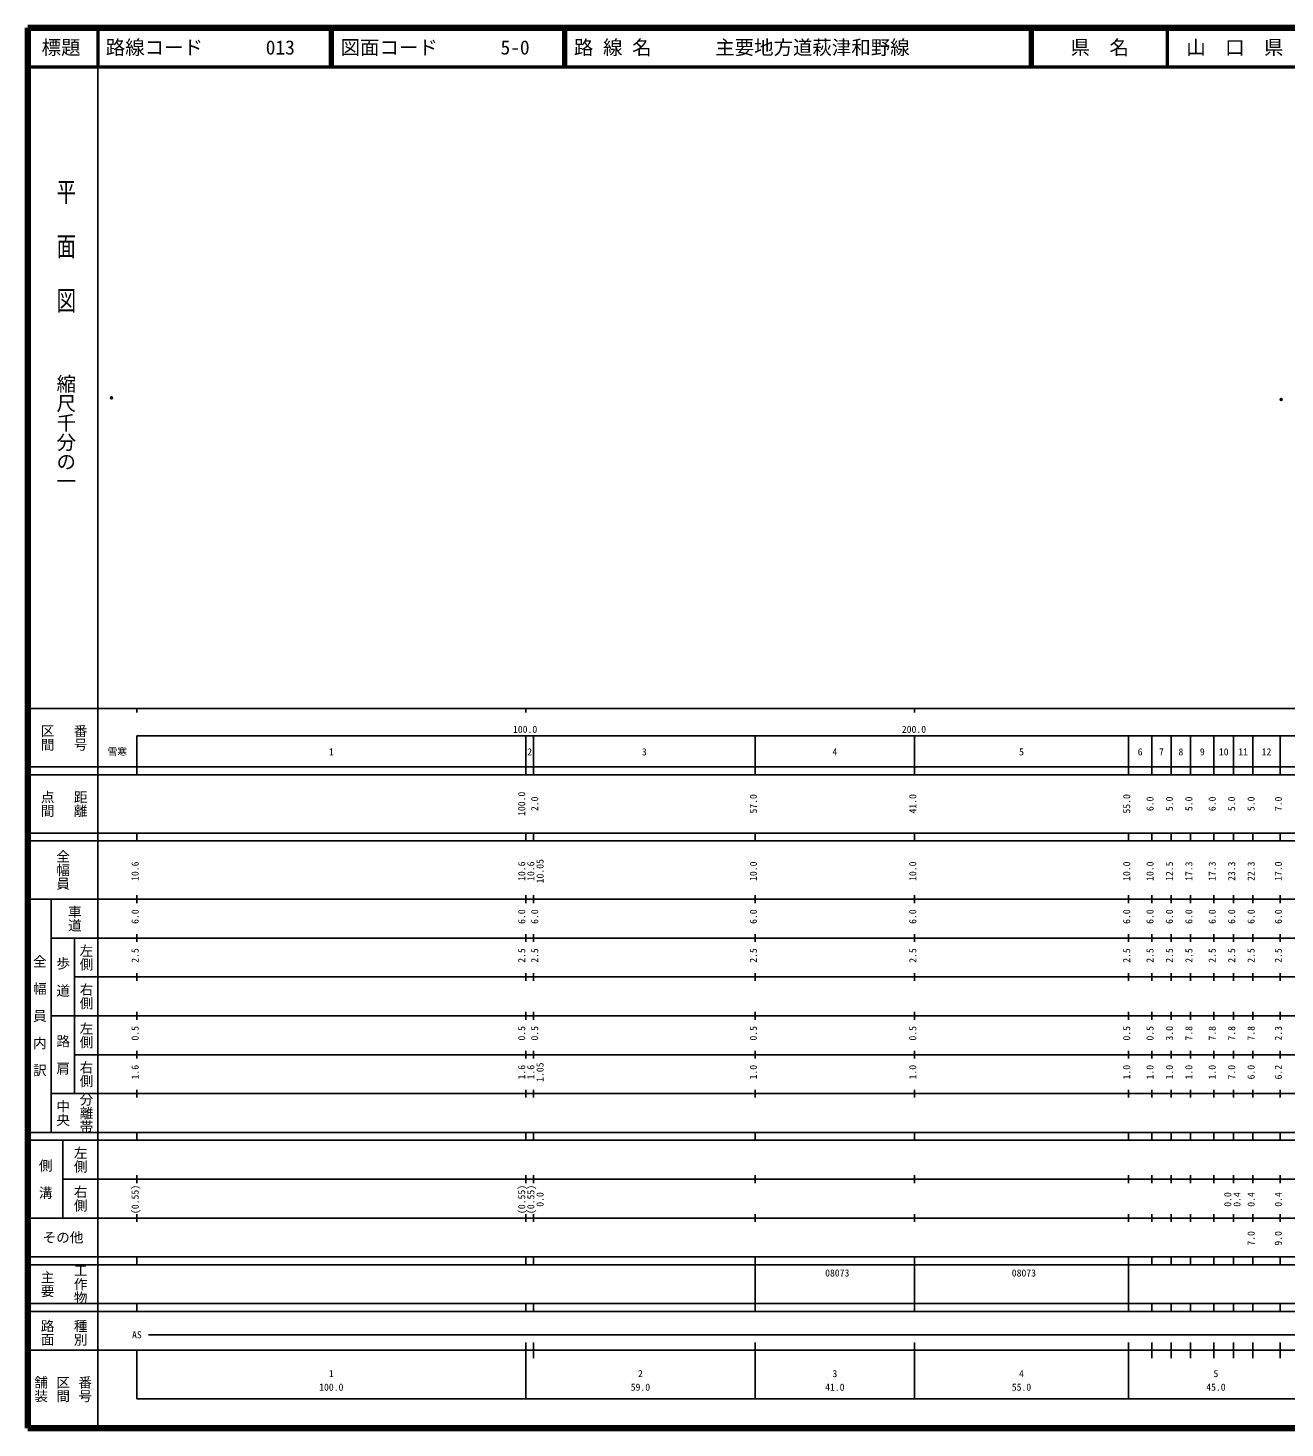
# Model space of a CAD drawing. Units: millimetres on the paper. Extents: x 40 to 680, y 20 to 380.
# Drawn here: x 40 to 363.3, y 20 to 380 of the extents above; entities that cross this region are included whole.
import ezdxf
from ezdxf.enums import TextEntityAlignment as Align

# ---------------------------------------------------------------- set-up
doc = ezdxf.new("R2010")
doc.units = ezdxf.units.MM
doc.header["$PDMODE"] = 32
doc.header["$PDSIZE"] = 0.5
doc.layers.add('M-OTRS', color=6, linetype='Continuous')
doc.layers.add('M-TTL-TXT', color=7, linetype='Continuous')
for name, color, linetype, lineweight in [('M-TTL', 2, 'Continuous', 140), ('M-TTL-BAND', 7, 'Continuous', 25), ('M-TTL-LINE', 7, 'Continuous', 50)]:
    doc.layers.add(name, color=color, linetype=linetype, lineweight=lineweight)
doc.styles.add('@ＭＳ ゴシック', font='')
doc.styles.add('ＭＳ ゴシック', font='')
doc.styles.get('@ＭＳ ゴシック').set_extended_font_data('@MS Gothic')
doc.styles.get('ＭＳ ゴシック').set_extended_font_data('MS Gothic')

msp = doc.modelspace()

# ---------------------------------------------------------------- linework, layer by layer
at = {"layer": 'M-OTRS'}
for p in [(61.51, 284.932), (362.276, 284.485)]:
    msp.add_point(p, dxfattribs=at)
at = {"layer": 'M-TTL'}
for p, q in [((40, 380), (40, 20)), ((680, 380), (40, 380)), ((40, 20), (680, 20))]:
    msp.add_line(p, q, dxfattribs=at)
at = {"layer": 'M-TTL-BAND'}
for p, q in [((58, 370), (58, 20)), ((40, 205), (579, 205)), ((68, 205), (68, 204)), ((168, 205), (168, 204)), ((268, 205), (268, 204)), ((68, 198), (579, 198)), ((68, 198), (68, 188)), ((168, 188), (168, 198)), ((170, 188), (170, 198)), ((227, 188), (227, 198)), ((268, 188), (268, 198)), ((323, 188), (323, 198)), ((329, 188), (329, 198)), ((334, 188), (334, 198)), ((339, 188), (339, 198)), ((345, 188), (345, 198)), ((350, 188), (350, 198)), ((355, 188), (355, 198)), ((362, 188), (362, 198)), ((40, 190), (579, 190)), ((40, 188), (579, 188)), ((40, 173), (579, 173)), ((68, 171), (68, 173)), ((168, 171), (168, 173)), ((170, 171), (170, 173)), ((227, 171), (227, 173)), ((268, 171), (268, 173)), ((323, 171), (323, 173)), ((329, 171), (329, 173)), ((334, 171), (334, 173)), ((339, 171), (339, 173)), ((345, 171), (345, 173)), ((350, 171), (350, 173)), ((355, 171), (355, 173)), ((362, 171), (362, 173)), ((40, 171), (579, 171)), ((40, 156), (579, 156)), ((46, 96), (46, 156)), ((68, 155), (68, 157)), ((168, 155), (168, 157)), ((170, 155), (170, 157)), ((227, 155), (227, 157)), ((268, 155), (268, 157)), ((323, 155), (323, 157)), ((329, 155), (329, 157)), ((334, 155), (334, 157)), ((339, 155), (339, 157)), ((345, 155), (345, 157)), ((350, 155), (350, 157)), ((355, 155), (355, 157)), ((362, 155), (362, 157)), ((46, 146), (579, 146)), ((52, 146), (52, 106)), ((68, 145), (68, 147)), ((168, 145), (168, 147)), ((170, 145), (170, 147)), ((227, 145), (227, 147)), ((268, 145), (268, 147)), ((323, 145), (323, 147)), ((329, 145), (329, 147)), ((334, 145), (334, 147)), ((339, 145), (339, 147)), ((345, 145), (345, 147)), ((350, 145), (350, 147)), ((355, 145), (355, 147)), ((362, 145), (362, 147)), ((68, 135), (68, 137)), ((168, 135), (168, 137)), ((170, 135), (170, 137)), ((227, 135), (227, 137)), ((268, 135), (268, 137)), ((323, 135), (323, 137)), ((329, 135), (329, 137)), ((334, 135), (334, 137)), ((339, 135), (339, 137)), ((345, 135), (345, 137)), ((350, 135), (350, 137)), ((355, 135), (355, 137)), ((362, 135), (362, 137)), ((52, 136), (579, 136)), ((46, 126), (579, 126)), ((68, 125), (68, 127)), ((168, 125), (168, 127)), ((170, 125), (170, 127)), ((227, 125), (227, 127)), ((268, 125), (268, 127)), ((323, 125), (323, 127)), ((329, 125), (329, 127)), ((334, 125), (334, 127)), ((339, 125), (339, 127)), ((345, 125), (345, 127)), ((350, 125), (350, 127)), ((355, 125), (355, 127)), ((362, 125), (362, 127)), ((52, 116), (579, 116)), ((68, 115), (68, 117)), ((168, 115), (168, 117)), ((170, 115), (170, 117)), ((227, 115), (227, 117)), ((268, 115), (268, 117)), ((323, 115), (323, 117)), ((329, 115), (329, 117)), ((334, 115), (334, 117)), ((339, 115), (339, 117)), ((345, 115), (345, 117)), ((350, 115), (350, 117)), ((355, 115), (355, 117)), ((362, 115), (362, 117)), ((46, 106), (579, 106)), ((68, 105), (68, 107)), ((168, 105), (168, 107)), ((170, 105), (170, 107)), ((227, 105), (227, 107)), ((268, 105), (268, 107)), ((323, 105), (323, 107)), ((329, 105), (329, 107)), ((334, 105), (334, 107)), ((339, 105), (339, 107)), ((345, 105), (345, 107)), ((350, 105), (350, 107)), ((355, 105), (355, 107)), ((362, 105), (362, 107)), ((40, 96), (579, 96)), ((40, 94), (579, 94)), ((49, 94), (49, 74)), ((68, 94), (68, 96)), ((168, 94), (168, 96)), ((170, 94), (170, 96)), ((227, 94), (227, 96)), ((268, 94), (268, 96)), ((323, 94), (323, 96)), ((329, 94), (329, 96)), ((334, 94), (334, 96)), ((339, 94), (339, 96)), ((345, 94), (345, 96)), ((350, 94), (350, 96)), ((355, 94), (355, 96)), ((362, 94), (362, 96)), ((49, 84), (579, 84)), ((68, 83), (68, 85)), ((168, 83), (168, 85)), ((170, 83), (170, 85)), ((227, 83), (227, 85)), ((268, 83), (268, 85)), ((323, 83), (323, 85)), ((329, 83), (329, 85)), ((334, 83), (334, 85)), ((339, 83), (339, 85)), ((345, 83), (345, 85)), ((350, 83), (350, 85)), ((355, 83), (355, 85)), ((362, 83), (362, 85)), ((40, 74), (579, 74)), ((68, 73), (68, 75)), ((168, 73), (168, 75)), ((170, 73), (170, 75)), ((227, 73), (227, 75)), ((268, 73), (268, 75)), ((323, 73), (323, 75)), ((329, 73), (329, 75)), ((334, 73), (334, 75)), ((339, 73), (339, 75)), ((345, 73), (345, 75)), ((350, 73), (350, 75)), ((355, 73), (355, 75)), ((362, 73), (362, 75)), ((40, 64), (579, 64)), ((40, 62), (579, 62)), ((68, 62), (68, 64)), ((168, 62), (168, 64)), ((170, 62), (170, 64)), ((227, 62), (227, 64)), ((227, 52), (227, 62)), ((268, 62), (268, 64)), ((268, 52), (268, 62)), ((268, 52), (268, 62)), ((323, 62), (323, 64)), ((323, 52), (323, 62)), ((329, 62), (329, 64)), ((334, 62), (334, 64)), ((339, 62), (339, 64)), ((345, 62), (345, 64)), ((350, 62), (350, 64)), ((355, 62), (355, 64)), ((362, 62), (362, 64)), ((40, 52), (579, 52)), ((68, 50), (68, 52)), ((168, 50), (168, 52)), ((170, 50), (170, 52)), ((227, 50), (227, 52)), ((268, 50), (268, 52)), ((323, 50), (323, 52)), ((329, 50), (329, 52)), ((334, 50), (334, 52)), ((339, 50), (339, 52)), ((345, 50), (345, 52)), ((350, 50), (350, 52)), ((355, 50), (355, 52)), ((362, 50), (362, 52)), ((40, 50), (579, 50)), ((71, 44), (565, 44)), ((40, 40), (579, 40)), ((68, 40), (68, 27.5)), ((168, 27.5), (168, 42)), ((170, 38), (170, 42)), ((227, 27.5), (227, 42)), ((268, 27.5), (268, 42)), ((323, 27.5), (323, 42)), ((329, 38), (329, 42)), ((334, 38), (334, 42)), ((339, 38), (339, 42)), ((345, 38), (345, 42)), ((350, 38), (350, 42)), ((355, 38), (355, 42)), ((362, 38), (362, 42)), ((68, 27.5), (579, 27.5))]:
    msp.add_line(p, q, dxfattribs=at)
at = {"layer": 'M-TTL-LINE'}
for p, q in [((58, 380), (58, 370)), ((117.75, 380), (117.75, 370)), ((118.25, 380), (118.25, 370)), ((177.75, 380), (177.75, 370)), ((178.25, 380), (178.25, 370)), ((297.75, 380), (297.75, 370)), ((298.25, 380), (298.25, 370)), ((333, 380), (333, 370)), ((40, 370), (680, 370))]:
    msp.add_line(p, q, dxfattribs=at)

# ---------------------------------------------------------------- texts
at = {"layer": 'M-TTL-BAND', "style": '@ＭＳ ゴシック', "width": 1.4}
msp.add_text('平  面  図', height=3.666, rotation=270, dxfattribs=at).set_placement((49.777, 306.475), align=Align.MIDDLE_RIGHT)
at = {"layer": 'M-TTL-BAND', "style": '@ＭＳ ゴシック'}
msp.add_text('縮尺千分の一', height=3.666, rotation=270, dxfattribs=at).set_placement((49.777, 261.03), align=Align.MIDDLE_RIGHT)
for s, p in [('区間', (45, 197.5)), ('番号', (53.5, 197.5)), ('点間', (45, 180.5)), ('距離', (53.5, 180.5)), ('全幅員', (49, 163.5)), ('車道', (52, 151)), ('左側', (55, 141)), ('全\u3000幅\u3000員\u3000内\u3000訳', (43, 126)), ('歩\u3000道', (49, 136)), ('右側', (55, 131)), ('左側', (55, 121)), ('路\u3000肩', (49, 116)), ('右側', (55, 111)), ('分離帯', (55, 101)), ('中央', (49, 101)), ('左側', (53.5, 89)), ('側\u3000溝', (44.5, 84)), ('右側', (53.5, 79)), ('工作物', (53.5, 57)), ('主要', (45, 57)), ('路面', (45, 44.5)), ('種別', (53.5, 44.5)), ('舗装', (43.333, 30)), ('区間', (49, 30)), ('番号', (54.667, 30))]:
    msp.add_text(s, height=2.566, rotation=270, dxfattribs=at).set_placement(p, align=Align.MIDDLE_CENTER)
at = {"layer": 'M-TTL-BAND', "style": 'ＭＳ ゴシック'}
for s, p in [('100.0', (167.844, 198.195)), ('200.0', (267.844, 198.195)), ('雪寒', (62.967, 192.405)), ('1', (118, 192.405)), ('2', (169, 192.405)), ('3', (198.5, 192.405)), ('4', (247.5, 192.405)), ('5', (295.5, 192.405)), ('6', (326, 192.405)), ('7', (331.5, 192.405)), ('8', (336.5, 192.405)), ('9', (342, 192.405)), ('10', (347.5, 192.405)), ('11', (352.5, 192.405)), ('12', (358.5, 192.405)), ('AS', (68, 42.5)), ('1', (118, 32.523)), ('2', (197.5, 32.523)), ('3', (247.5, 32.523)), ('4', (295.5, 32.523)), ('5', (345.5, 32.523)), ('100.0', (118, 29.033)), ('59.0', (197.5, 29.033)), ('41.0', (247.5, 29.033)), ('55.0', (295.5, 29.033)), ('45.0', (345.5, 29.033))]:
    msp.add_text(s, height=1.833, dxfattribs=at).set_placement(p, align=Align.BOTTOM_CENTER)
for s, p in [('100.0', (168.42, 180.5)), ('2.0', (171.765, 180.5)), ('57.0', (228, 180.5)), ('41.0', (269, 180.5)), ('55.0', (324, 180.5)), ('6.0', (330, 180.5)), ('5.0', (335, 180.5)), ('5.0', (340, 180.5)), ('6.0', (346, 180.5)), ('5.0', (351, 180.5)), ('5.0', (356, 180.5)), ('7.0', (363, 180.5)), ('10.05', (173.135, 163.174)), ('10.6', (69, 163.174)), ('10.6', (168.42, 163.174)), ('10.6', (170.765, 163.174)), ('10.0', (228, 163.174)), ('10.0', (269, 163.174)), ('10.0', (324, 163.174)), ('10.0', (330, 163.174)), ('12.5', (335, 163.174)), ('17.3', (340, 163.174)), ('17.3', (346, 163.174)), ('23.3', (351, 163.174)), ('22.3', (356, 163.174)), ('17.0', (363, 163.174)), ('6.0', (69, 151.5)), ('6.0', (168.42, 151.5)), ('6.0', (171.765, 151.5)), ('6.0', (228, 151.5)), ('6.0', (269, 151.5)), ('6.0', (324, 151.5)), ('6.0', (330, 151.5)), ('6.0', (335, 151.5)), ('6.0', (340, 151.5)), ('6.0', (346, 151.5)), ('6.0', (351, 151.5)), ('6.0', (356, 151.5)), ('6.0', (363, 151.5)), ('2.5', (69, 141.5)), ('2.5', (168.42, 141.5)), ('2.5', (171.765, 141.5)), ('2.5', (228, 141.5)), ('2.5', (269, 141.5)), ('2.5', (324, 141.5)), ('2.5', (330, 141.5)), ('2.5', (335, 141.5)), ('2.5', (340, 141.5)), ('2.5', (346, 141.5)), ('2.5', (351, 141.5)), ('2.5', (356, 141.5)), ('2.5', (363, 141.5)), ('0.5', (69, 121.5)), ('0.5', (168.42, 121.5)), ('0.5', (171.765, 121.5)), ('0.5', (228, 121.5)), ('0.5', (269, 121.5)), ('0.5', (324, 121.5)), ('0.5', (330, 121.5)), ('3.0', (335, 121.5)), ('7.8', (340, 121.5)), ('7.8', (346, 121.5)), ('7.8', (351, 121.5)), ('7.8', (356, 121.5)), ('2.3', (363, 121.5)), ('1.6', (69, 111.5)), ('1.6', (168.42, 111.5)), ('1.6', (170.765, 111.5)), ('1.05', (173.135, 111.5)), ('1.0', (228, 111.5)), ('1.0', (269, 111.5)), ('1.0', (324, 111.5)), ('1.0', (330, 111.5)), ('1.0', (335, 111.5)), ('1.0', (340, 111.5)), ('1.0', (346, 111.5)), ('7.0', (351, 111.5)), ('6.0', (356, 111.5)), ('6.2', (363, 111.5)), ('(0.55)', (69, 78.764)), ('(0.55)', (168.42, 78.764)), ('(0.55)', (170.765, 78.764)), ('0.0', (173.135, 78.764)), ('0.0', (350, 78.764)), ('0.4', (352.37, 78.764)), ('0.4', (356, 78.764)), ('0.4', (363, 78.764)), ('7.0', (356, 68.763)), ('9.0', (363, 68.763))]:
    msp.add_text(s, height=1.833, rotation=90, dxfattribs=at).set_placement(p, align=Align.BOTTOM_CENTER)
msp.add_text('その他', height=2.566, dxfattribs=at).set_placement((49, 69), align=Align.MIDDLE_CENTER)
for p in [(245, 58.405), (293, 58.405)]:
    msp.add_text('08073', height=1.833, dxfattribs=at).set_placement(p, align=Align.BOTTOM_LEFT)
at = {"layer": 'M-TTL-TXT', "style": 'ＭＳ ゴシック'}
for s, p in [('標題', (48.5, 375)), ('県\u3000名', (315.625, 375)), ('山\u3000口\u3000県', (350.375, 375))]:
    msp.add_text(s, height=3.666, dxfattribs=at).set_placement(p, align=Align.MIDDLE_CENTER)
for s, p in [('路線コード', (60, 375)), ('013', (101.142, 375)), ('図面コード', (120.38, 375)), ('5-0', (161.521, 375)), ('路 線 名', (180.38, 375)), ('主要地方道萩津和野線', (216.734, 375))]:
    msp.add_text(s, height=3.666, dxfattribs=at).set_placement(p, align=Align.MIDDLE_LEFT)

doc.saveas('drawing.dxf')
